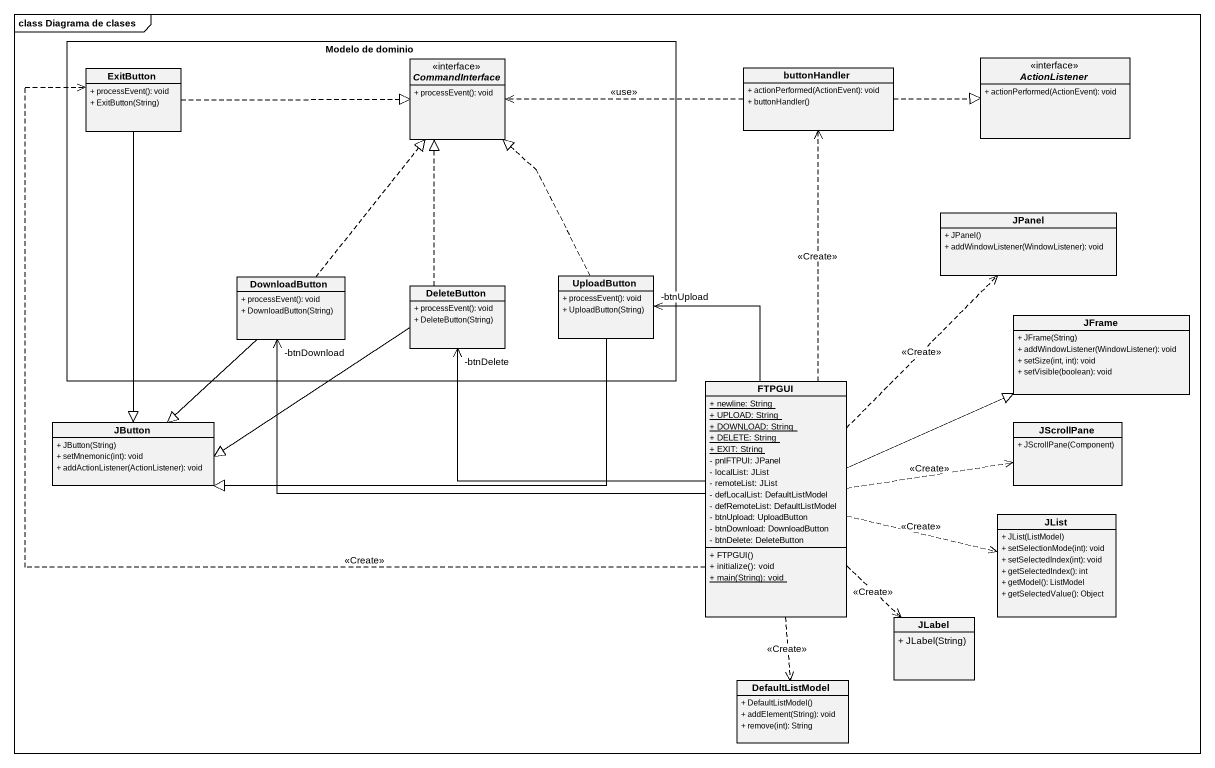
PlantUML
@startuml
mainframe class Diagrama de clases
hide circle
hide empty members
skinparam classAttributeIconSize 0
rectangle "Modelo de dominio" as Modelo_de_dominio {
  class ExitButton {
    + processEvent(): void
    + ExitButton(String)
  }
  interface CommandInterface {
    + processEvent(): void
  }
  class DownloadButton {
    + processEvent(): void
    + DownloadButton(String)
  }
  class DeleteButton {
    + processEvent(): void
    + DeleteButton(String)
  }
  class UploadButton {
    + processEvent(): void
    + UploadButton(String)
  }
}
class buttonHandler {
  + actionPerformed(ActionEvent): void
  + buttonHandler()
}
interface ActionListener {
  + actionPerformed(ActionEvent): void
}
class JPanel {
  + JPanel()
  + addWindowListener(WindowListener): void
}
class JFrame {
  + JFrame(String)
  + addWindowListener(WindowListener): void
  + setSize(int, int): void
  + setVisible(boolean): void
}
class FTPGUI {
  {static} + newline: String
  {static} + UPLOAD: String
  {static} + DOWNLOAD: String
  {static} + DELETE: String
  {static} + EXIT: String
  - pnlFTPUI: JPanel
  - localList: JList
  - remoteList: JList
  - defLocalList: DefaultListModel
  - defRemoteList: DefaultListModel
  - btnUpload: UploadButton
  - btnDownload: DownloadButton
  - btnDelete: DeleteButton
  + FTPGUI()
  + initialize(): void
  {static} + main(String): void
}
class JButton {
  + JButton(String)
  + setMnemonic(int): void
  + addActionListener(ActionListener): void
}
class JScrollPane {
  + JScrollPane(Component)
}
class JList {
  + JList(ListModel)
  + setSelectionMode(int): void
  + setSelectedIndex(int): void
  + getSelectedIndex(): int
  + getModel(): ListModel
  + getSelectedValue(): Object
}
class JLabel {
  + JLabel(String)
}
class DefaultListModel {
  + DefaultListModel()
  + addElement(String): void
  + remove(int): String
}
ExitButton .right.|> CommandInterface
ExitButton --|> JButton
buttonHandler .left.> CommandInterface : <<use>>
buttonHandler .right.|> ActionListener
DownloadButton .up.|> CommandInterface
DownloadButton --|> JButton
DeleteButton .up.|> CommandInterface
DeleteButton -left-|> JButton
UploadButton .up.|> CommandInterface
UploadButton -left-|> JButton
FTPGUI .up.> ExitButton : <<Create>>
FTPGUI .up.> buttonHandler : <<Create>>
FTPGUI .up.> JPanel : <<Create>>
FTPGUI -left-> "-btnDownload" DownloadButton
FTPGUI -left-> "-btnDelete" DeleteButton
FTPGUI -up-> "-btnUpload" UploadButton
FTPGUI -right-|> JFrame
FTPGUI .right.> JScrollPane : <<Create>>
FTPGUI .right.> JList : <<Create>>
FTPGUI ..> JLabel : <<Create>>
FTPGUI ..> DefaultListModel : <<Create>>
@enduml
